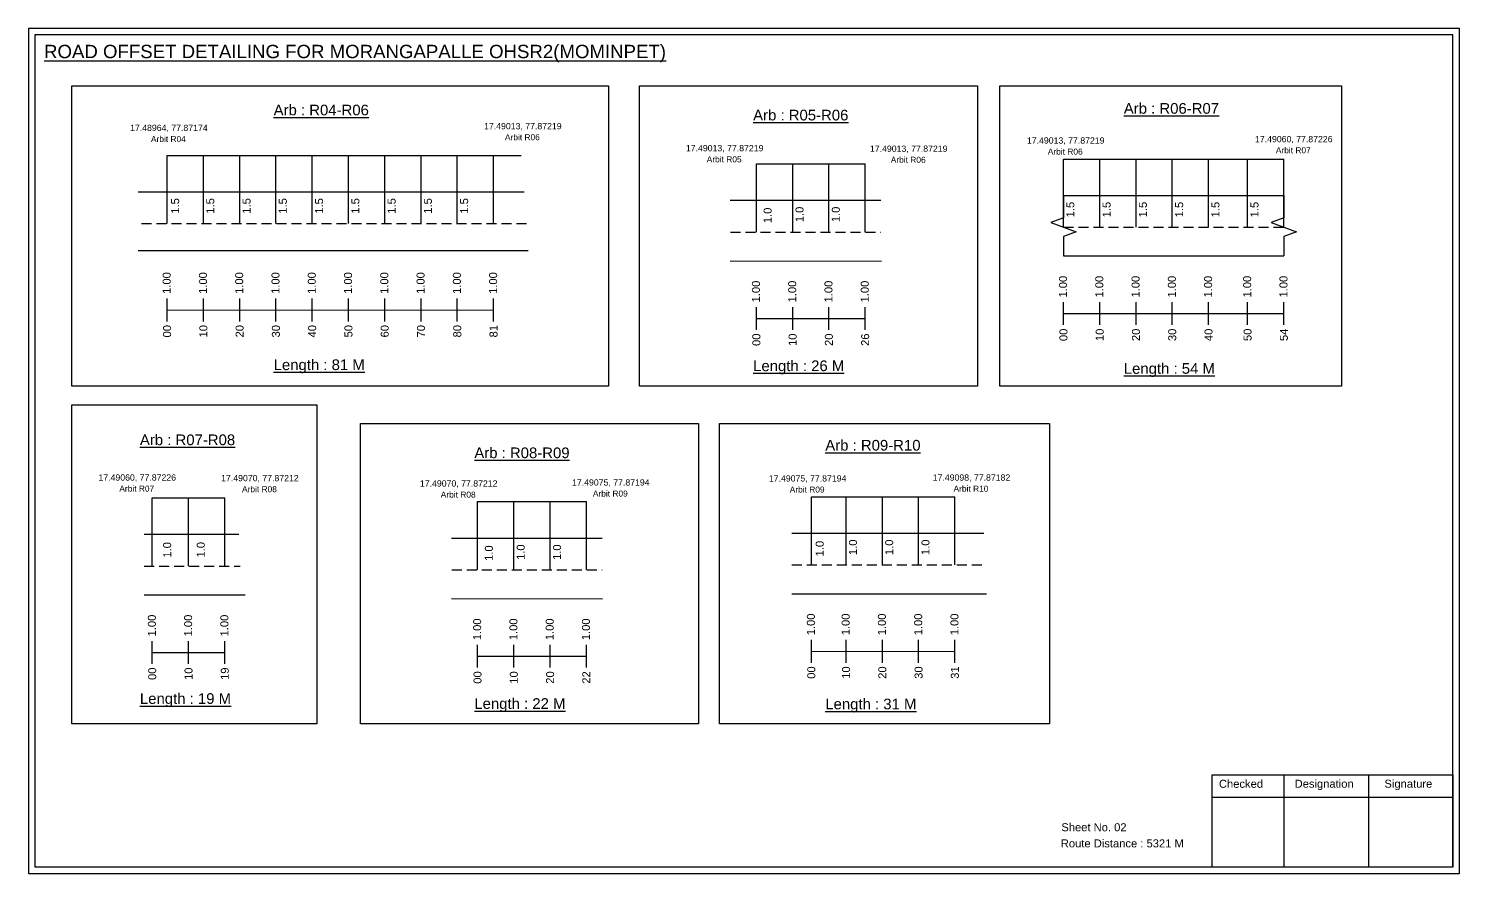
# Model space of a CAD drawing. Header units: inches. Extents: x 857 to 9621, y 2149 to 3662.
# Drawn here: x 5053 to 5590, y 2251 to 2568 of the extents above; entities that cross this region are included whole.
import ezdxf

# ---------------------------------------------------------------- set-up
doc = ezdxf.new("R2010")
doc.units = ezdxf.units.IN
doc.header["$MEASUREMENT"] = 0
doc.linetypes.add('DASHED2', pattern=[0.375, 0.25, -0.125])
doc.layers.add('PDF_Geometry', color=7, linetype='Continuous')
doc.layers.add('PDF_Text', color=5, linetype='Continuous')
doc.styles.add('PDF Arial', font='arial.ttf')
doc.styles.get("Standard").update_dxf_attribs({"font": 'arial.ttf'})

msp = doc.modelspace()

# ---------------------------------------------------------------- linework, layer by layer
at = {"color": 5}
for p, q in [((5105.28, 2520.16), (5238.06, 2520.16)), ((5326.23, 2516.97), (5367.03, 2516.96)), ((5441.37, 2518.8), (5524.03, 2518.8)), ((5099.72, 2391.75), (5126.92, 2391.75)), ((5221.69, 2390.34), (5262.49, 2390.34)), ((5346.83, 2392.18), (5400.66, 2392.18))]:
    msp.add_line(p, q, dxfattribs=at)
for p, q in [((5105.28, 2494.62), (5105.28, 2520.16)), ((5118.88, 2494.62), (5118.88, 2520.16)), ((5132.48, 2494.62), (5132.48, 2520.16)), ((5146.08, 2494.62), (5146.08, 2520.16)), ((5159.68, 2494.62), (5159.68, 2520.16)), ((5173.28, 2494.62), (5173.28, 2520.16)), ((5186.88, 2494.62), (5186.88, 2520.16)), ((5200.48, 2494.62), (5200.48, 2520.16)), ((5214.08, 2494.62), (5214.08, 2520.16)), ((5227.68, 2494.62), (5227.68, 2520.16)), ((5326.23, 2491.43), (5326.23, 2516.97)), ((5339.83, 2491.43), (5339.83, 2516.97)), ((5353.43, 2491.43), (5353.43, 2516.97)), ((5367.03, 2491.43), (5367.03, 2516.97)), ((5441.37, 2493.27), (5441.37, 2518.8)), ((5454.97, 2493.27), (5454.97, 2518.8)), ((5468.57, 2493.27), (5468.57, 2518.8)), ((5482.17, 2493.27), (5482.17, 2518.8)), ((5495.77, 2493.27), (5495.77, 2518.8)), ((5510.43, 2493.27), (5510.43, 2518.81)), ((5524.03, 2493.27), (5524.03, 2518.81)), ((5094.41, 2506.51), (5239.19, 2506.51)), ((5316.39, 2503.31), (5372.88, 2503.31)), ((5441.37, 2505.15), (5524.03, 2505.15)), ((5240.6, 2484.32), (5094.41, 2484.32)), ((5316.39, 2480.63), (5373.1, 2480.5)), ((5441.37, 2482.46), (5524.03, 2482.46)), ((5099.72, 2366.21), (5099.72, 2391.75)), ((5113.32, 2366.21), (5113.32, 2391.75)), ((5126.92, 2366.21), (5126.92, 2391.75)), ((5221.69, 2364.81), (5221.69, 2390.34)), ((5235.29, 2364.81), (5235.29, 2390.34)), ((5248.89, 2364.81), (5248.89, 2390.34)), ((5262.49, 2364.81), (5262.49, 2390.34)), ((5346.83, 2366.64), (5346.83, 2392.18)), ((5359.86, 2366.64), (5359.86, 2392.18)), ((5373.46, 2366.64), (5373.46, 2392.18)), ((5387.06, 2366.64), (5387.06, 2392.18)), ((5400.66, 2366.64), (5400.66, 2392.18)), ((5096.72, 2378.09), (5132.14, 2378.09)), ((5211.86, 2376.69), (5268.34, 2376.69)), ((5339.48, 2378.53), (5411.52, 2378.53)), ((5096.72, 2355.41), (5134.54, 2355.41)), ((5339.48, 2355.84), (5412.52, 2355.84)), ((5211.86, 2354.01), (5268.56, 2353.88))]:
    msp.add_line(p, q)
at = {"linetype": 'DASHED2', "ltscale": 15}
for p, q in [((5095.68, 2494.62), (5240.04, 2494.62)), ((5316.54, 2491.43), (5372.88, 2491.43)), ((5441.37, 2493.27), (5524.03, 2493.27)), ((5096.72, 2366.21), (5132.63, 2366.21)), ((5339.48, 2366.64), (5412.02, 2366.64)), ((5212, 2364.81), (5268.34, 2364.81))]:
    msp.add_line(p, q, dxfattribs=at)
at = {"color": 217, "true_color": 0x93278f}
for p, q in [((5105.28, 2457.92), (5105.28, 2466.48)), ((5118.88, 2457.92), (5118.88, 2466.48)), ((5132.48, 2457.92), (5132.48, 2466.48)), ((5146.08, 2457.92), (5146.08, 2466.48)), ((5159.68, 2457.92), (5159.68, 2466.48)), ((5173.28, 2457.92), (5173.28, 2466.48)), ((5186.88, 2457.92), (5186.88, 2466.48)), ((5200.48, 2457.92), (5200.48, 2466.48)), ((5214.08, 2457.92), (5214.08, 2466.48)), ((5227.68, 2457.92), (5227.68, 2466.48)), ((5326.23, 2454.73), (5326.23, 2463.29)), ((5339.83, 2454.73), (5339.83, 2463.29)), ((5353.43, 2454.73), (5353.43, 2463.29)), ((5367.03, 2454.73), (5367.03, 2463.29)), ((5441.37, 2456.57), (5441.37, 2465.12)), ((5454.97, 2456.57), (5454.97, 2465.12)), ((5468.57, 2456.57), (5468.57, 2465.12)), ((5482.17, 2456.57), (5482.17, 2465.12)), ((5495.77, 2456.57), (5495.77, 2465.12)), ((5510.43, 2456.57), (5510.43, 2465.13)), ((5524.03, 2456.57), (5524.03, 2465.13)), ((5105.28, 2462.19), (5227.68, 2462.22)), ((5326.23, 2459), (5367.03, 2459.01)), ((5441.37, 2460.84), (5524.03, 2460.85)), ((5099.72, 2329.51), (5099.72, 2338.07)), ((5099.72, 2333.78), (5126.92, 2333.78)), ((5113.32, 2329.51), (5113.32, 2338.07)), ((5126.92, 2329.51), (5126.92, 2338.07)), ((5221.69, 2328.11), (5221.69, 2336.67)), ((5235.29, 2328.11), (5235.29, 2336.67)), ((5248.89, 2328.11), (5248.89, 2336.67)), ((5262.49, 2328.11), (5262.49, 2336.67)), ((5346.83, 2329.95), (5346.83, 2338.5)), ((5346.83, 2334.22), (5400.66, 2334.23)), ((5359.86, 2329.95), (5359.86, 2338.5)), ((5373.46, 2329.95), (5373.46, 2338.5)), ((5387.06, 2329.95), (5387.06, 2338.5)), ((5400.66, 2329.95), (5400.66, 2338.5)), ((5221.69, 2332.38), (5262.49, 2332.39))]:
    msp.add_line(p, q, dxfattribs=at)
for points in [[(5069.51, 2546.28), (5270.75, 2546.28), (5270.75, 2433.6), (5069.51, 2433.6)], [(5282.37, 2546.28), (5409.12, 2546.28), (5409.12, 2433.6), (5282.37, 2433.6)], [(5417.51, 2546.28), (5545.6, 2546.28), (5545.6, 2433.6), (5417.51, 2433.6)], [(5069.51, 2426.59), (5161.45, 2426.59), (5161.45, 2306.98), (5069.51, 2306.98)], [(5177.83, 2419.66), (5304.58, 2419.66), (5304.58, 2306.98), (5177.83, 2306.98)], [(5312.37, 2419.66), (5436.17, 2419.66), (5436.17, 2306.98), (5312.37, 2306.98)]]:
    msp.add_lwpolyline(points, close=True)
at = {"linetype": 'Continuous'}
for points in [[(5441.37, 2505.15), (5441.37, 2496.72), (5436.63, 2494.99), (5446.12, 2491.54), (5441.37, 2489.81), (5441.37, 2482.46)], [(5524.03, 2505.15), (5524.03, 2496.72), (5519.28, 2494.99), (5528.77, 2491.54), (5524.03, 2489.81), (5524.03, 2482.46)]]:
    msp.add_lwpolyline(points, dxfattribs=at)
at = {"layer": 'PDF_Geometry'}
for points in [[(5053.34, 2567.69), (5053.34, 2250.97), (5589.82, 2250.97), (5589.82, 2567.69)], [(5055.67, 2565.36), (5055.67, 2253.39), (5587.4, 2253.39), (5587.4, 2565.36)]]:
    msp.add_lwpolyline(points, close=True, dxfattribs=at)
at = {"layer": 'PDF_Geometry', "color": 242, "true_color": 0xcc1f26}
msp.add_lwpolyline([(5587.4, 2253.3), (5497.06, 2253.3), (5497.06, 2287.91), (5587.4, 2287.91)], close=True, dxfattribs=at)
for points in [[(5524.04, 2287.91), (5524.04, 2253.3)], [(5555.76, 2287.91), (5555.76, 2253.3)], [(5497.06, 2279.54), (5587.4, 2279.54)]]:
    msp.add_lwpolyline(points, dxfattribs=at)

# ---------------------------------------------------------------- texts
at = {"color": 242, "true_color": 0xcd2027}
for s, height, p in [('%%UROAD OFFSET DETAILING FOR MORANGAPALLE OHSR2(MOMINPET)', 5, (5059.12, 2556.61)), ('%%UArb : R04-R06', 4, (5145.22, 2535.17)), ('%%UArb : R06-R07', 4, (5463.99, 2535.78)), ('%%UArb : R05-R06', 4, (5325.01, 2533.27)), ('%%ULength : 81 M', 4, (5145.22, 2439.67)), ('%%ULength : 26 M', 4, (5325.01, 2439.27)), ('%%ULength : 54 M', 4, (5463.99, 2438.28)), ('%%UArb : R07-R08', 4, (5095.08, 2411.52)), ('%%UArb : R08-R09', 4, (5220.47, 2406.65)), ('%%UArb : R09-R10', 4, (5352.06, 2409.48)), ('%%ULength : 19 M', 4, (5095.08, 2314.52)), ('%%ULength : 22 M', 4, (5220.47, 2312.65)), ('%%ULength : 31 M', 4, (5352.06, 2312.48))]:
    msp.add_text(s, height=height, dxfattribs=at).set_placement(p)
at = {"color": 5}
for s, height, p in [('17.49013, 77.87219', 2.34, (5224.12, 2529.96)), ('17.48964, 77.87174', 2.34, (5091.39, 2529.31)), ('Arbit R04', 2.246, (5099.21, 2525.18)), ('Arbit R06', 2.246, (5231.94, 2525.84)), ('17.49013, 77.87219', 2.34, (5427.67, 2524.58)), ('17.49060, 77.87226', 2.34, (5513.18, 2525.09)), ('17.49013, 77.87219', 2.34, (5299.79, 2521.7)), ('17.49013, 77.87219', 2.34, (5368.8, 2521.5)), ('Arbit R06', 2.246, (5435.49, 2520.46)), ('Arbit R07', 2.246, (5521, 2520.97)), ('Arbit R05', 2.246, (5307.61, 2517.57)), ('Arbit R06', 2.246, (5376.62, 2517.38)), ('17.49060, 77.87226', 2.34, (5079.54, 2398.23)), ('17.49070, 77.87212', 2.34, (5125.54, 2398.01)), ('17.49070, 77.87212', 2.34, (5200.07, 2395.99)), ('17.49075, 77.87194', 2.34, (5257.1, 2396.38)), ('17.49075, 77.87194', 2.34, (5330.9, 2397.89)), ('17.49098, 77.87182', 2.34, (5392.34, 2398.21)), ('Arbit R07', 2.246, (5087.36, 2394.1)), ('Arbit R08', 2.246, (5133.36, 2393.89)), ('Arbit R08', 2.246, (5207.89, 2391.86)), ('Arbit R09', 2.246, (5264.92, 2392.25)), ('Arbit R09', 2.246, (5338.72, 2393.76)), ('Arbit R10', 2.246, (5400.16, 2394.08))]:
    msp.add_text(s, height=height, dxfattribs=at).set_placement(p)
for s, p in [('1.5', (5109.79, 2498.3)), ('1.5', (5122.95, 2498.3)), ('1.5', (5136.55, 2498.3)), ('1.5', (5150.15, 2498.3)), ('1.5', (5163.75, 2498.3)), ('1.5', (5177.35, 2498.3)), ('1.5', (5190.95, 2498.3)), ('1.5', (5204.55, 2498.3)), ('1.5', (5218.15, 2498.3)), ('1.0', (5331.94, 2494.74)), ('1.0', (5343.9, 2495.1)), ('1.0', (5357.5, 2495.1)), ('1.5', (5445.44, 2496.94)), ('1.5', (5459.04, 2496.94)), ('1.5', (5472.64, 2496.94)), ('1.5', (5486.24, 2496.94)), ('1.5', (5499.84, 2496.94)), ('1.5', (5514.49, 2496.94)), ('1.0', (5106.8, 2369.35)), ('1.0', (5119.39, 2369.39)), ('1.0', (5227.4, 2368.12)), ('1.0', (5239.36, 2368.48)), ('1.0', (5252.96, 2368.48)), ('1.0', (5351.46, 2369.82)), ('1.0', (5363.93, 2370.32)), ('1.0', (5377.53, 2370.32)), ('1.0', (5391.13, 2370.32))]:
    msp.add_text(s, height=3, rotation=90).set_placement(p)
at = {"color": 217, "true_color": 0x93278f}
for s, p in [('1.00', (5106.61, 2468.22)), ('1.00', (5120.21, 2468.22)), ('1.00', (5133.81, 2468.22)), ('1.00', (5147.41, 2468.22)), ('1.00', (5161.01, 2468.22)), ('1.00', (5174.61, 2468.22)), ('1.00', (5188.21, 2468.22)), ('1.00', (5201.81, 2468.22)), ('1.00', (5215.41, 2468.22)), ('1.00', (5229.01, 2468.22)), ('1.00', (5442.7, 2466.86)), ('1.00', (5456.3, 2466.86)), ('1.00', (5469.9, 2466.86)), ('1.00', (5483.5, 2466.86)), ('1.00', (5497.1, 2466.86)), ('1.00', (5511.75, 2466.87)), ('1.00', (5525.35, 2466.87)), ('1.00', (5327.55, 2465.03)), ('1.00', (5341.15, 2465.03)), ('1.00', (5354.75, 2465.03)), ('1.00', (5368.35, 2465.03)), ('00', (5106.76, 2451.9)), ('10', (5120.36, 2451.9)), ('20', (5133.96, 2451.9)), ('30', (5147.56, 2451.9)), ('40', (5161.16, 2451.9)), ('50', (5174.76, 2451.9)), ('60', (5188.36, 2451.9)), ('70', (5201.96, 2451.9)), ('80', (5215.56, 2451.9)), ('81', (5229.16, 2451.9)), ('00', (5327.71, 2448.71)), ('10', (5341.31, 2448.71)), ('20', (5354.91, 2448.71)), ('26', (5368.51, 2448.71)), ('00', (5442.85, 2450.54)), ('10', (5456.45, 2450.54)), ('20', (5470.05, 2450.54)), ('30', (5483.65, 2450.54)), ('40', (5497.25, 2450.54)), ('50', (5511.9, 2450.55)), ('54', (5525.5, 2450.55)), ('1.00', (5101.05, 2339.81)), ('1.00', (5114.65, 2339.81)), ('1.00', (5128.25, 2339.81)), ('1.00', (5223.02, 2338.4)), ('1.00', (5236.62, 2338.4)), ('1.00', (5250.22, 2338.4)), ('1.00', (5263.82, 2338.4)), ('1.00', (5348.15, 2340.24)), ('1.00', (5361.19, 2340.24)), ('1.00', (5374.79, 2340.24)), ('1.00', (5388.39, 2340.24)), ('1.00', (5401.99, 2340.24)), ('00', (5348.31, 2323.92)), ('10', (5361.34, 2323.92)), ('20', (5374.94, 2323.92)), ('30', (5388.54, 2323.92)), ('31', (5402.14, 2323.92)), ('00', (5101.2, 2323.49)), ('10', (5114.8, 2323.49)), ('19', (5128.4, 2323.49)), ('00', (5223.17, 2322.08)), ('10', (5236.77, 2322.08)), ('20', (5250.37, 2322.08)), ('22', (5263.97, 2322.08))]:
    msp.add_text(s, height=3, rotation=90, dxfattribs=at).set_placement(p)
for s, p in [('Sheet No. 02', (5440.56, 2266.77)), ('Route Distance : 5321 M', (5440.37, 2260.72))]:
    msp.add_text(s, height=3).set_placement(p)
at = {"layer": 'PDF_Text', "color": 7, "attachment_point": 7, "style": 'PDF Arial'}
for s, insert, char_height in [('Checked', (5499.66, 2283.02), 3.001), ('Designation', (5528.04, 2282.19), 3.0006), ('Signature', (5561.72, 2282.19), 3.001)]:
    msp.add_mtext(s, dxfattribs=dict(at, insert=insert, char_height=char_height))

doc.saveas('drawing.dxf')
